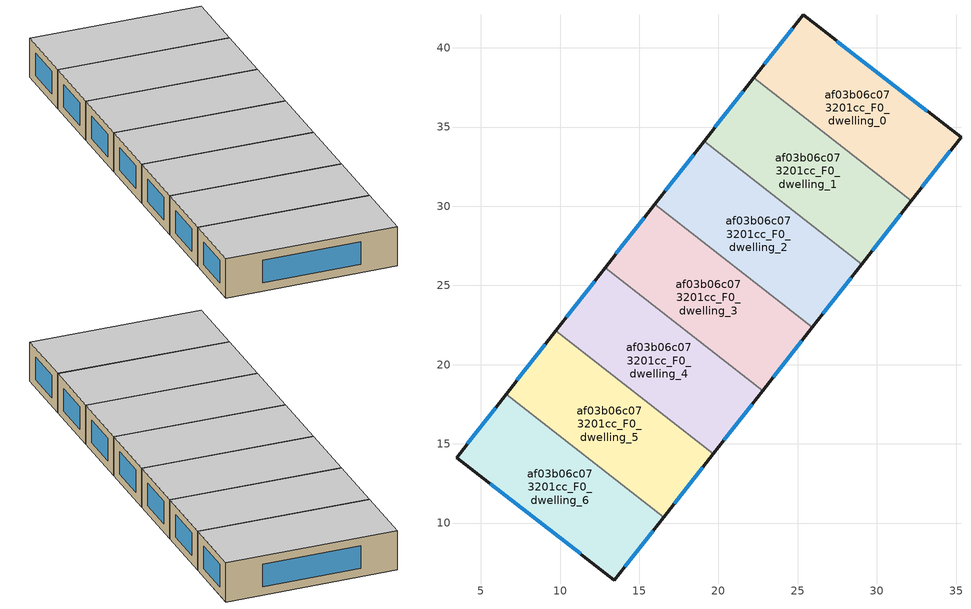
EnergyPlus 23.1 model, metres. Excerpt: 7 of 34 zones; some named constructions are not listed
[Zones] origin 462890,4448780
af03b06c073201cc_F0_dwelling_0
 floor ground (EU_floor_Construction): 35.31,34.36 32.17,30.34 22.24,38.12 25.35,42.09 z0
 wall outside (EU_wall_Construction): 32.17,30.34 35.31,34.36 25.35,42.09 22.24,38.12 z0:3
 wall to af03b06c073201cc_F0_dwelling_1 (EU_wall_Construction): 22.24,38.12 32.17,30.34 z0:3
 window (EU_Window_Construction): 24.68,41.24 22.9,38.97 / 33.18,36.01 27.48,40.43 / 32.84,31.2 34.64,33.5 z0.64:2.36
 ceiling to af03b06c073201cc_F1_dwelling_0 (EU_floor_Construction): 32.17,30.34 35.31,34.36 25.35,42.09 22.24,38.12 z3
af03b06c073201cc_F0_dwelling_1
 floor ground (EU_floor_Construction): 32.17,30.34 29.04,26.35 19.11,34.12 22.24,38.12 z0
 wall outside (EU_wall_Construction): 22.24,38.12 19.11,34.12 / 29.04,26.35 32.17,30.34 z0:3
 wall to af03b06c073201cc_F0_dwelling_2 (EU_wall_Construction): 19.11,34.12 29.04,26.35 z0:3
 window (EU_Window_Construction): 21.57,37.26 19.78,34.98 / 29.71,27.2 31.5,29.49 z0.64:2.36
 ceiling to af03b06c073201cc_F1_dwelling_1 (EU_floor_Construction): 29.04,26.35 32.17,30.34 22.24,38.12 19.11,34.12 z3
af03b06c073201cc_F0_dwelling_2
 floor ground (EU_floor_Construction): 29.04,26.35 25.91,22.35 15.98,30.13 19.11,34.12 z0
 wall outside (EU_wall_Construction): 19.11,34.12 15.98,30.13 / 25.91,22.35 29.04,26.35 z0:3
 wall to af03b06c073201cc_F0_dwelling_3 (EU_wall_Construction): 15.98,30.13 25.91,22.35 z0:3
 window (EU_Window_Construction): 18.44,33.27 16.65,30.98 / 26.58,23.21 28.37,25.49 z0.64:2.36
 ceiling to af03b06c073201cc_F1_dwelling_2 (EU_floor_Construction): 25.91,22.35 29.04,26.35 19.11,34.12 15.98,30.13 z3
af03b06c073201cc_F0_dwelling_3
 floor ground (EU_floor_Construction): 25.91,22.35 22.79,18.36 12.85,26.13 15.98,30.13 z0
 wall outside (EU_wall_Construction): 15.98,30.13 12.85,26.13 / 22.79,18.36 25.91,22.35 z0:3
 wall to af03b06c073201cc_F0_dwelling_4 (EU_wall_Construction): 12.85,26.13 22.79,18.36 z0:3
 window (EU_Window_Construction): 15.31,29.27 13.52,26.99 / 23.46,19.21 25.24,21.5 z0.64:2.36
 ceiling to af03b06c073201cc_F1_dwelling_3 (EU_floor_Construction): 22.79,18.36 25.91,22.35 15.98,30.13 12.85,26.13 z3
af03b06c073201cc_F0_dwelling_4
 floor ground (EU_floor_Construction): 22.79,18.36 19.66,14.36 9.73,22.14 12.85,26.13 z0
 wall outside (EU_wall_Construction): 12.85,26.13 9.73,22.14 / 19.66,14.36 22.79,18.36 z0:3
 wall to af03b06c073201cc_F0_dwelling_5 (EU_wall_Construction): 9.73,22.14 19.66,14.36 z0:3
 window (EU_Window_Construction): 12.18,25.28 10.4,23 / 20.33,15.22 22.12,17.5 z0.64:2.36
 ceiling to af03b06c073201cc_F1_dwelling_4 (EU_floor_Construction): 19.66,14.36 22.79,18.36 12.85,26.13 9.73,22.14 z3
af03b06c073201cc_F0_dwelling_5
 floor ground (EU_floor_Construction): 19.66,14.36 16.53,10.37 6.6,18.15 9.73,22.14 z0
 wall outside (EU_wall_Construction): 9.73,22.14 6.6,18.15 / 16.53,10.37 19.66,14.36 z0:3
 wall to af03b06c073201cc_F0_dwelling_6 (EU_wall_Construction): 6.6,18.15 16.53,10.37 z0:3
 window (EU_Window_Construction): 9.06,21.28 7.27,19 / 17.2,11.23 18.99,13.51 z0.64:2.36
 ceiling to af03b06c073201cc_F1_dwelling_5 (EU_floor_Construction): 16.53,10.37 19.66,14.36 9.73,22.14 6.6,18.15 z3
af03b06c073201cc_F0_dwelling_6
 floor ground (EU_floor_Construction): 16.53,10.37 13.42,6.39 3.46,14.14 6.6,18.15 z0
 wall outside (EU_wall_Construction): 6.6,18.15 3.46,14.14 13.42,6.39 16.53,10.37 z0:3
 window (EU_Window_Construction): 5.59,12.48 11.29,8.05 / 5.93,17.29 4.13,15 / 14.09,7.25 15.87,9.52 z0.64:2.36
 ceiling to af03b06c073201cc_F1_dwelling_6 (EU_floor_Construction): 13.42,6.39 16.53,10.37 6.6,18.15 3.46,14.14 z3
[HVACTEMPLATE:THERMOSTAT] Constant Heating Setpoint=20; Constant Cooling Setpoint=50
EU_HeatOnly_af03b06c073201cc_F0_dwelling_4; EU_HeatOnly_af03b06c073201cc_F0_dwelling_5; EU_HeatOnly_af03b06c073201cc_F0_dwelling_6; EU_HeatOnly_af03b06c073201cc_F1_dwelling_0; EU_HeatOnly_af03b06c073201cc_F1_dwelling_1; EU_HeatOnly_af03b06c073201cc_F1_dwelling_2; EU_HeatOnly_af03b06c073201cc_F1_dwelling_3; EU_HeatOnly_af03b06c073201cc_F1_dwelling_4; EU_HeatOnly_af03b06c073201cc_F1_dwelling_5; EU_HeatOnly_af03b06c073201cc_F1_dwelling_6; EU_HeatOnly_af03b06c073201cc_F2_dwelling_0; EU_HeatOnly_af03b06c073201cc_F2_dwelling_1; EU_HeatOnly_af03b06c073201cc_F2_dwelling_2; EU_HeatOnly_af03b06c073201cc_F2_dwelling_3; EU_HeatOnly_af03b06c073201cc_F2_dwelling_4; EU_HeatOnly_af03b06c073201cc_F2_dwelling_5; EU_HeatOnly_af03b06c073201cc_F2_dwelling_6; EU_HeatOnly_af03b06c073201cc_F3_dwelling_0; EU_HeatOnly_af03b06c073201cc_F3_dwelling_1; EU_HeatOnly_af03b06c073201cc_F3_dwelling_2; EU_HeatOnly_af03b06c073201cc_F3_dwelling_3; EU_HeatOnly_af03b06c073201cc_F3_dwelling_4; EU_HeatOnly_af03b06c073201cc_F3_dwelling_5; EU_HeatOnly_af03b06c073201cc_F3_dwelling_6; EU_HeatOnly_af03b06c073201cc_F4_dwelling_0; EU_HeatOnly_af03b06c073201cc_F4_dwelling_1; EU_HeatOnly_af03b06c073201cc_F4_dwelling_2; EU_HeatOnly_af03b06c073201cc_F4_dwelling_3; EU_HeatOnly_af03b06c073201cc_F4_dwelling_4; EU_HeatOnly_af03b06c073201cc_F4_dwelling_5
